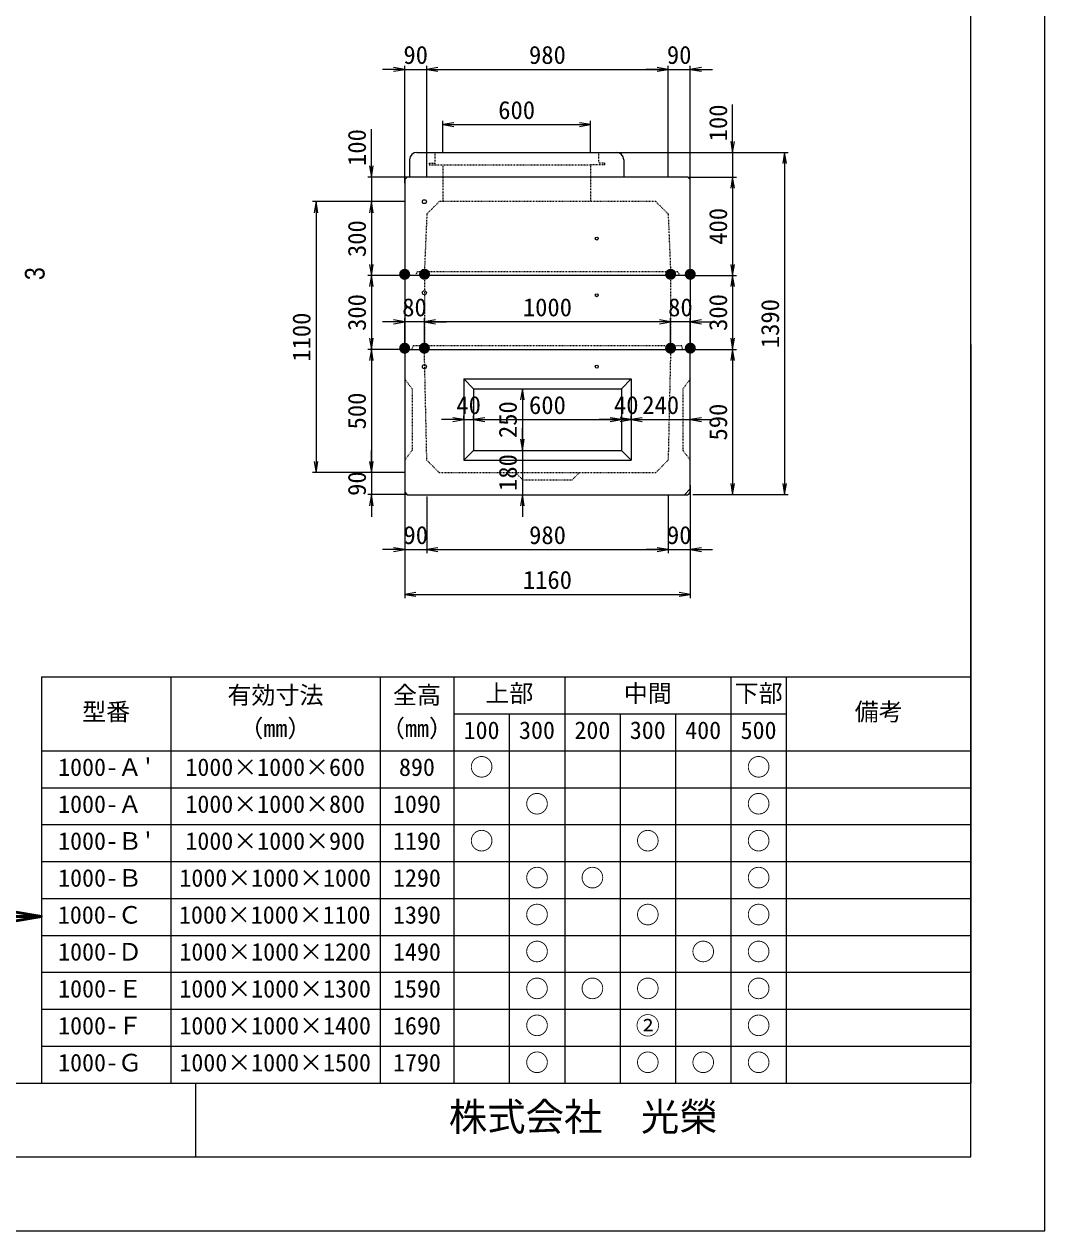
# Model space of a CAD drawing. Units: millimetres, scale not verified. Extents: x -210 to 210, y -148 to 148.
# Drawn here: x 71.8 to 210, y -148.5 to 14.9 of the extents above; entities that cross this region are included whole.
import ezdxf
from ezdxf.enums import TextEntityAlignment as Align

# ---------------------------------------------------------------- set-up
doc = ezdxf.new("R2010")
doc.units = ezdxf.units.MM
doc.linetypes.add('USER2', pattern=[4.7625, 3.175, -1.5875])
doc.layers.add('0-0', color=7, linetype='Continuous')
for name, color, linetype, lineweight in [('0-1_0', 9, 'Continuous', 25), ('0-2_dims', 2, 'Continuous', 13), ('0-3_pen1実線', 4, 'Continuous', 13), ('0-4_pen2実線', 3, 'Continuous', 13), ('0-5_pen3実線', 7, 'Continuous', 25), ('0-6_pen4実線', 6, 'Continuous', 25), ('0-8_pen2破線', 3, 'USER2', 25), ('0-9_鉄筋１', 7, 'Continuous', 50), ('0-B_draw', 7, 'Continuous', 13)]:
    doc.layers.add(name, color=color, linetype=linetype, lineweight=lineweight)
doc.styles.add('ＭＳ ゴシック', font='')
doc.styles.add('ＭＳ Ｐゴシック', font='')
doc.styles.get('ＭＳ ゴシック').set_extended_font_data('MS Gothic')
doc.styles.get('ＭＳ Ｐゴシック').set_extended_font_data('MS PGothic')

# ---------------------------------------------------------------- blocks, each defined once
blk = doc.blocks.new('部分図 1')
at = {"layer": '0-1_0'}
blk.add_lwpolyline([(0, 0), (12600, 0), (12600, 8910), (0, 8910)], close=True, dxfattribs=at)
at = {"layer": '0-2_dims', "lineweight": 18}
for p, q in [((11332, 4380), (11332, 4575)), ((9865, 4280), (9865, 4475)), ((10155, 4380.5), (10155, 4508)), ((10155, 4493), (10755, 4493)), ((10755, 4380.5), (10755, 4508)), ((10860.5, 4380), (11347, 4380)), ((10861, 4380), (11558, 4380)), ((11332, 4380), (11332, 4280)), ((11543, 4380), (11543, 2990)), ((10019.5, 4280), (9850, 4280)), ((9865, 4280), (9865, 4180)), ((11150.5, 4280), (11347, 4280)), ((11150.5, 4280), (11347, 4280)), ((11332, 4280), (11332, 4190)), ((11332, 4280), (11332, 3880)), ((9999, 4180), (9625, 4180)), ((9640, 4180), (9640, 3080)), ((9999.5, 4180), (9850, 4180)), ((9999.5, 4180), (9850, 4180)), ((9865, 4180), (9865, 4090)), ((9865, 4180), (9865, 3880)), ((9999.5, 3880), (9850, 3880)), ((9999.5, 3880), (9850, 3880)), ((9865, 3880), (9865, 3580)), ((11160.5, 3880), (11347, 3880)), ((11160.5, 3880), (11347, 3880)), ((11332, 3880), (11332, 3580)), ((10000.02, 3691.9), (9910.02, 3691.9)), ((10000.02, 3578.62), (10000.02, 3706.9)), ((10080.02, 3691.9), (10000.02, 3691.9)), ((10080.02, 3580.4), (10080.02, 3706.9)), ((10080.02, 3580.4), (10080.02, 3706.9)), ((11080.02, 3691.9), (10080.02, 3691.9)), ((10080.02, 3691.9), (10170.02, 3691.9)), ((11080.02, 3691.9), (10990.02, 3691.9)), ((11080.02, 3580.4), (11080.02, 3706.9)), ((11080.02, 3580.4), (11080.02, 3706.9)), ((11160.02, 3691.9), (11080.02, 3691.9)), ((11160.02, 3580.4), (11160.02, 3706.9)), ((11160.02, 3691.9), (11250.02, 3691.9)), ((9999.5, 3580), (9850, 3580)), ((9999.5, 3580), (9850, 3580)), ((9865, 3580), (9865, 3080)), ((11160.5, 3580), (11347, 3580)), ((11161, 3580), (11347, 3580)), ((11332, 3580), (11332, 2990)), ((10450.52, 3419.9), (10493.02, 3419.9)), ((10478.02, 3419.9), (10478.02, 3169.9)), ((10240.02, 3294.9), (10150.02, 3294.9)), ((10240.02, 3294.9), (10240.02, 3309.9)), ((10240.02, 3294.9), (10280.02, 3294.9)), ((10280.02, 3294.9), (10280.02, 3309.9)), ((10280.02, 3294.9), (10280.02, 3309.9)), ((10280.02, 3294.9), (10370.02, 3294.9)), ((10280.02, 3294.9), (10880.02, 3294.9)), ((10880.02, 3294.9), (10790.02, 3294.9)), ((10920.02, 3294.9), (10830.02, 3294.9)), ((10880.02, 3294.9), (10880.02, 3309.9)), ((10880.02, 3294.9), (10880.02, 3309.9)), ((10880.02, 3294.9), (10920.02, 3294.9)), ((10920.02, 3294.9), (10920.02, 3309.9)), ((10920.02, 3294.9), (10920.02, 3309.9)), ((10920.02, 3294.9), (11010.02, 3294.9)), ((10920.02, 3294.9), (11160.02, 3294.9)), ((11160.02, 3294.9), (11160.02, 3309.9)), ((11160.02, 3294.9), (11250.02, 3294.9)), ((10478.02, 3169.9), (10478.02, 3259.9)), ((9865, 3080), (9865, 3170)), ((10478.02, 3169.9), (10493.02, 3169.9)), ((10478.02, 3169.9), (10493.02, 3169.9)), ((10478.02, 3169.9), (10478.02, 2989.9)), ((9999.5, 3080), (9625, 3080)), ((9999.5, 3080), (9850, 3080)), ((9999.5, 3080), (9850, 3080)), ((9865, 3080), (9865, 2990)), ((10009.5, 2990), (9850, 2990)), ((9865, 2990), (9865, 2900)), ((10000.02, 3019.2), (10000.02, 2751.9)), ((10478.02, 2989.9), (10493.02, 2989.9)), ((10478.02, 2989.9), (10478.02, 2899.9)), ((11160.02, 3028.8), (11160.02, 2751.9)), ((11170.5, 2990), (11347, 2990)), ((11171, 2990), (11558, 2990)), ((10090.32, 2983.2), (10090.32, 2751.9)), ((10090.32, 2982.7), (10090.32, 2751.9)), ((11070.52, 2989.4), (11070.52, 2751.9)), ((11070.52, 2989.4), (11070.52, 2751.9)), ((10000.02, 2926.4), (10000.02, 2569.9)), ((11160.02, 2926.4), (11160.02, 2569.9)), ((10000.02, 2766.9), (9910.02, 2766.9)), ((10000.02, 2766.9), (10090.32, 2766.9)), ((10090.32, 2766.9), (10180.32, 2766.9)), ((10090.32, 2766.9), (11070.52, 2766.9)), ((11070.52, 2766.9), (10980.52, 2766.9)), ((11070.52, 2766.9), (11160.02, 2766.9)), ((11160.02, 2766.9), (11250.02, 2766.9)), ((10000.02, 2584.9), (11160.02, 2584.9))]:
    blk.add_line(p, q, dxfattribs=at)
at = {"layer": '0-2_dims', "lineweight": 50}
blk.add_line((8525, 1277), (8235, 1277), dxfattribs=at)
at = {"layer": '0-2_dims', "lineweight": 18}
for points in [[(10200, 4500.5), (10155, 4493), (10200, 4485.5)], [(10710, 4485.5), (10755, 4493), (10710, 4500.5)], [(11324.5, 4425), (11332, 4380), (11339.5, 4425)], [(11550.5, 4335), (11543, 4380), (11535.5, 4335)], [(9857.5, 4325), (9865, 4280), (9872.5, 4325)], [(11339.5, 4235), (11332, 4280), (11324.5, 4235)], [(11339.5, 4235), (11332, 4280), (11324.5, 4235)], [(9647.5, 4135), (9640, 4180), (9632.5, 4135)], [(9872.5, 4135), (9865, 4180), (9857.5, 4135)], [(9872.5, 4135), (9865, 4180), (9857.5, 4135)], [(9857.5, 3925), (9865, 3880), (9872.5, 3925)], [(11324.5, 3925), (11332, 3880), (11339.5, 3925)], [(9872.5, 3835), (9865, 3880), (9857.5, 3835)], [(11339.5, 3835), (11332, 3880), (11324.5, 3835)], [(9955.02, 3684.4), (10000.02, 3691.9), (9955.02, 3699.4)], [(10125.02, 3699.4), (10080.02, 3691.9), (10125.02, 3684.4)], [(10125.02, 3699.4), (10080.02, 3691.9), (10125.02, 3684.4)], [(11035.02, 3684.4), (11080.02, 3691.9), (11035.02, 3699.4)], [(11035.02, 3684.4), (11080.02, 3691.9), (11035.02, 3699.4)], [(11205.02, 3699.4), (11160.02, 3691.9), (11205.02, 3684.4)], [(9857.5, 3625), (9865, 3580), (9872.5, 3625)], [(9872.5, 3535), (9865, 3580), (9857.5, 3535)], [(11324.5, 3625), (11332, 3580), (11339.5, 3625)], [(11339.5, 3535), (11332, 3580), (11324.5, 3535)], [(10485.52, 3374.9), (10478.02, 3419.9), (10470.52, 3374.9)], [(10195.02, 3287.4), (10240.02, 3294.9), (10195.02, 3302.4)], [(10325.02, 3302.4), (10280.02, 3294.9), (10325.02, 3287.4)], [(10325.02, 3302.4), (10280.02, 3294.9), (10325.02, 3287.4)], [(10835.02, 3287.4), (10880.02, 3294.9), (10835.02, 3302.4)], [(10835.02, 3287.4), (10880.02, 3294.9), (10835.02, 3302.4)], [(10875.02, 3287.4), (10920.02, 3294.9), (10875.02, 3302.4)], [(10965.02, 3302.4), (10920.02, 3294.9), (10965.02, 3287.4)], [(11205.02, 3302.4), (11160.02, 3294.9), (11205.02, 3287.4)], [(10470.52, 3214.9), (10478.02, 3169.9), (10485.52, 3214.9)], [(10470.52, 3214.9), (10478.02, 3169.9), (10485.52, 3214.9)], [(9632.5, 3125), (9640, 3080), (9647.5, 3125)], [(9857.5, 3125), (9865, 3080), (9872.5, 3125)], [(9857.5, 3125), (9865, 3080), (9872.5, 3125)], [(9872.5, 2945), (9865, 2990), (9857.5, 2945)], [(10485.52, 2944.9), (10478.02, 2989.9), (10470.52, 2944.9)], [(11324.5, 3035), (11332, 2990), (11339.5, 3035)], [(11535.5, 3035), (11543, 2990), (11550.5, 3035)], [(9955.02, 2759.4), (10000.02, 2766.9), (9955.02, 2774.4)], [(10135.32, 2774.4), (10090.32, 2766.9), (10135.32, 2759.4)], [(10135.32, 2774.4), (10090.32, 2766.9), (10135.32, 2759.4)], [(11025.52, 2759.4), (11070.52, 2766.9), (11025.52, 2774.4)], [(11025.52, 2759.4), (11070.52, 2766.9), (11025.52, 2774.4)], [(11205.02, 2774.4), (11160.02, 2766.9), (11205.02, 2759.4)], [(10045.02, 2592.4), (10000.02, 2584.9), (10045.02, 2577.4)], [(11115.02, 2577.4), (11160.02, 2584.9), (11115.02, 2592.4)]]:
    blk.add_lwpolyline(points, dxfattribs=at)
at = {"layer": '0-2_dims', "lineweight": 50}
blk.add_lwpolyline([(8405, 1257), (8525, 1277), (8405, 1297)], dxfattribs=at)
at = {"layer": '0-3_pen1実線'}
for p, q in [((10755, 4327.02), (10757.98, 4330)), ((11136.58, 2989.9), (11160.02, 3013.35))]:
    blk.add_line(p, q, dxfattribs=at)
at = {"layer": '0-4_pen2実線'}
blk.add_line((10811, 4336), (10811, 4330), dxfattribs=at)
for centre, radius in [((10080, 4180), 8), ((10780, 4030), 6), ((10080, 3810), 8), ((10780, 3800), 6), ((10080.02, 3509.9), 8), ((10780.02, 3509.9), 6)]:
    blk.add_circle(centre, radius, dxfattribs=at)
at = {"layer": '0-5_pen3実線'}
for p, q in [((10050, 4380), (10860, 4380)), ((10020, 4350), (10020, 4280)), ((10890, 4350), (10890, 4280)), ((11150, 4280), (10010, 4280)), ((11160, 4270), (11150, 4280)), ((11160, 3880), (11160, 4270)), ((10000, 3880), (10000, 3580)), ((11160, 3880), (10000, 3880)), ((11160, 3880), (11160, 3580)), ((10000, 3580), (11160, 3580)), ((11160.02, 2999.9), (11160.02, 3579.9)), ((10580.02, 3459.9), (10920.02, 3459.9)), ((10920.02, 3459.9), (10880.02, 3419.9)), ((10920.02, 3459.9), (10920.02, 3129.9)), ((10580.02, 3169.9), (10880.02, 3169.9)), ((10880.02, 3169.9), (10920.02, 3129.9)), ((10240.02, 3129.9), (10920.02, 3129.9)), ((10010.02, 2989.9), (11150.02, 2989.9)), ((11160.02, 2999.9), (11150.02, 2989.9)), ((9050, 2250), (9050, 600)), ((9900, 2250), (9900, 600)), ((10200, 2250), (10200, 600)), ((10650, 2250), (10650, 600)), ((11325, 2250), (11325, 600)), ((11550, 2250), (11550, 600)), ((10200, 2100), (11550, 2100)), ((10425, 2100), (10425, 600)), ((10875, 2100), (10875, 600)), ((11100, 2100), (11100, 600)), ((8525, 1950), (12300, 1950)), ((8525, 1800), (12300, 1800)), ((8525, 1650), (12300, 1650)), ((8525, 1500), (12300, 1500)), ((8525, 1350), (12300, 1350)), ((8525, 1200), (12300, 1200)), ((8525, 1050), (12300, 1050)), ((8525, 900), (12300, 900)), ((8525, 750), (12300, 750))]:
    blk.add_line(p, q, dxfattribs=at)
for points in [[(10000.02, 3579.9), (10000.02, 2999.9), (10010.02, 2989.9)], [(10580.02, 3419.9), (10880.02, 3419.9), (10880.02, 3169.9)]]:
    blk.add_lwpolyline(points, dxfattribs=at)
for centre, start, end in [((10050, 4350), 90, 180), ((10860, 4350), 0, 90)]:
    blk.add_arc(centre, 30, start, end, dxfattribs=at)
at = {"layer": '0-6_pen4実線'}
for p, q in [((12300, 3600), (12300, 2100)), ((8525, 2250), (12300, 2250)), ((8525, 2250), (8525, 600)), ((12300, 2100), (12300, 600)), ((300, 600), (12300, 600)), ((9150, 600), (9150, 300))]:
    blk.add_line(p, q, dxfattribs=at)
blk.add_lwpolyline([(300, 300), (12300, 300), (12300, 8610), (300, 8610)], close=True, dxfattribs=at)
at = {"layer": '0-8_pen2破線'}
for p, q in [((10123, 4380), (10123, 4330)), ((10787, 4380), (10787, 4336)), ((10099, 4336), (10123, 4336)), ((10155, 4330), (10155, 4280)), ((10811, 4330), (10755, 4330)), ((10755, 4330), (10755, 4280)), ((10811, 4336), (10787, 4336)), ((10155, 4280), (10155, 4180)), ((10755, 4280), (10755, 4180)), ((10090, 4130), (10140, 4180)), ((11020, 4180), (11070, 4130)), ((10090, 4130), (10080, 3895)), ((11070, 4130), (11080, 3895)), ((10050, 3895), (10045, 3880)), ((10580, 3895), (10050, 3895)), ((10080, 3880), (10080, 3595)), ((11110, 3895), (10580, 3895)), ((11080, 3880), (11080, 3595)), ((11110, 3895), (11115, 3880)), ((10030, 3580), (10035, 3595)), ((10580, 3595), (10035, 3595)), ((10090.02, 3129.9), (10080.02, 3579.9)), ((11125, 3595), (10580, 3595)), ((11080.02, 3579.9), (11070.02, 3129.9)), ((11130, 3580), (11125, 3595)), ((11160.02, 3459.9), (11130.02, 3419.9)), ((11130.02, 3419.9), (11130.02, 3169.9)), ((11130.02, 3169.9), (11160.02, 3129.9)), ((10140.02, 3079.9), (10090.02, 3129.9)), ((11070.02, 3129.9), (11020.02, 3079.9)), ((10140.02, 3079.9), (11020.02, 3079.9)), ((10480.02, 3049.9), (10450.02, 3079.9))]:
    blk.add_line(p, q, dxfattribs=at)
for points in [[(10099, 4336), (10099, 4330), (10755, 4330)], [(11020, 4180), (10580, 4180), (10140, 4180)], [(10000.02, 3459.9), (10030.02, 3419.9), (10030.02, 3169.9), (10000.02, 3129.9)], [(10480.02, 3049.9), (10680.02, 3049.9), (10710.02, 3079.9)]]:
    blk.add_lwpolyline(points, dxfattribs=at)
at = {"layer": '0-9_鉄筋１', "lineweight": 13}
for p, q in [((10000, 4717), (9910, 4717)), ((10000, 4254.8), (10000, 4732)), ((10000, 4717), (10089.9, 4717)), ((10089.9, 4280.5), (10089.9, 4732)), ((10089.9, 4280.5), (10089.9, 4732)), ((10089.9, 4717), (10179.9, 4717)), ((10089.9, 4717), (11070, 4717)), ((11070, 4717), (10980, 4717)), ((11070, 4280.5), (11070, 4732)), ((11070, 4280.5), (11070, 4732)), ((11070, 4717), (11160, 4717)), ((11160, 4230.5), (11160, 4732)), ((11160, 4717), (11250, 4717))]:
    blk.add_line(p, q, dxfattribs=at)
for points in [[(9955, 4709.5), (10000, 4717), (9955, 4724.5)], [(10134.9, 4724.5), (10089.9, 4717), (10134.9, 4709.5)], [(10134.9, 4724.5), (10089.9, 4717), (10134.9, 4709.5)], [(11025, 4709.5), (11070, 4717), (11025, 4724.5)], [(11025, 4709.5), (11070, 4717), (11025, 4724.5)], [(11205, 4724.5), (11160, 4717), (11205, 4709.5)]]:
    blk.add_lwpolyline(points, dxfattribs=at)
at = {"layer": '0-B_draw'}
for p, q in [((10000, 4270), (10010, 4280)), ((10000, 4270), (10000, 3880)), ((10240.02, 3459.9), (10240.02, 3129.9)), ((10240.02, 3459.9), (10280.02, 3419.9)), ((10240.02, 3459.9), (10580.02, 3459.9)), ((10280.02, 3419.9), (10280.02, 3169.9)), ((10280.02, 3419.9), (10580.02, 3419.9)), ((10280.02, 3169.9), (10240.02, 3129.9)), ((10280.02, 3169.9), (10580.02, 3169.9))]:
    blk.add_line(p, q, dxfattribs=at)
at = {"layer": '0-2_dims', "color": 7, "style": 'ＭＳ ゴシック'}
for s, p in [('600', (10380, 4493.5)), ('80', (9990.02, 3692.4)), ('1000', (10480.02, 3692.4)), ('80', (11070.02, 3692.4)), ('40', (10210.02, 3295.4)), ('600', (10505.02, 3295.4)), ('40', (10850.02, 3295.4)), ('240', (10965.02, 3295.4)), ('90', (9995.17, 2767.4)), ('980', (10505.42, 2767.4)), ('90', (11065.27, 2767.4)), ('1160', (10480.02, 2585.4))]:
    blk.add_text(s, height=73.31, dxfattribs=at).set_placement(p, align=Align.BOTTOM_LEFT)
for s, p in [('100', (11331.5, 4425)), ('100', (9864.5, 4325)), ('400', (11331.5, 4005)), ('300', (9864.5, 3955)), ('300', (9864.5, 3655)), ('300', (11331.5, 3655)), ('1390', (11542.5, 3585)), ('1100', (9639.5, 3530)), ('500', (9864.5, 3255)), ('250', (10477.52, 3219.9)), ('590', (11331.5, 3210)), ('180', (10477.52, 3004.9)), ('90', (9864.5, 2985))]:
    blk.add_text(s, height=73.31, rotation=90, dxfattribs=at).set_placement(p, align=Align.BOTTOM_LEFT)
at = {"layer": '0-2_dims', "color": 7, "style": 'ＭＳ Ｐゴシック', "width": 0.9}
blk.add_text('3', height=79.98, rotation=90, dxfattribs=at).set_placement((8561.68, 3861.22), align=Align.BOTTOM_LEFT)
at = {"layer": '0-2_dims', "color": 1, "style": 'ＭＳ ゴシック'}
for p in [(9975, 3855), (10055.7, 3855.1), (11055.2, 3855), (11134.86, 3855.01)]:
    blk.add_text('●', height=36.66, dxfattribs=at).set_placement(p, align=Align.BOTTOM_LEFT)
at = {"layer": '0-2_dims', "style": 'ＭＳ ゴシック'}
for p in [(9975.02, 3554.86), (10055.02, 3554.9), (11055.01, 3554.86), (11135.02, 3554.9)]:
    blk.add_text('●', height=36.66, dxfattribs=at).set_placement(p, align=Align.BOTTOM_LEFT)
at = {"layer": '0-5_pen3実線', "style": 'ＭＳ ゴシック'}
for s, height, p in [('有効寸法', 71.47, (9280.03, 2118.76)), ('全高', 71.47, (9952.52, 2118.76)), ('上部', 71.51, (10327.46, 2126.23)), ('中間', 71.46, (10890.02, 2126.26)), ('下部', 71.52, (11339.95, 2126.23)), ('型番', 71.47, (8690.02, 2051.26)), ('備考', 71.45, (11827.54, 2051.27)), ('（mm）', 71.49, (9328.73, 1983.74)), ('（mm）', 71.49, (9903.73, 1983.74)), ('100', 71.47, (10239.39, 1976.26)), ('300', 71.47, (10464.39, 1976.26)), ('200', 71.47, (10689.39, 1976.26)), ('300', 71.47, (10914.39, 1976.26)), ('400', 71.46, (11139.4, 1976.27)), ('500', 71.47, (11364.39, 1976.26)), ("1000-Ａ'", 71.47, (8592.52, 1826.26)), ('1000×1000×600', 71.48, (9109.39, 1826.25)), ('890', 71.47, (9976.89, 1826.26)), ('○', 71.37, (10263.83, 1826.33)), ('○', 71.37, (11388.83, 1826.33)), ('1000-Ａ ', 71.47, (8592.54, 1676.26)), ('1000×1000×800', 71.48, (9109.39, 1676.25)), ('1090', 71.47, (9952.51, 1676.26)), ('○', 71.37, (10488.83, 1676.33)), ('○', 71.37, (11388.83, 1676.33)), ("1000-Ｂ'", 71.47, (8592.52, 1526.26)), ('1000×1000×900', 71.48, (9109.39, 1526.25)), ('1190', 71.47, (9952.51, 1526.26)), ('○', 71.37, (10263.83, 1526.33)), ('○', 71.37, (10938.83, 1526.33)), ('○', 71.37, (11388.83, 1526.33)), ('○', 71.37, (10488.83, 1376.33)), ('○', 71.37, (10713.83, 1376.33)), ('○', 71.37, (11388.83, 1376.33)), ('1000-Ｂ ', 71.47, (8592.54, 1376.26)), ('1000×1000×1000', 71.48, (9085.01, 1376.25)), ('1290', 71.47, (9952.51, 1376.26)), ('○', 71.37, (10488.83, 1226.33)), ('○', 71.37, (10938.83, 1226.33)), ('○', 71.37, (11388.83, 1226.33)), ('1000-Ｃ ', 71.47, (8591.71, 1226.26)), ('1000×1000×1100', 71.48, (9083.34, 1226.25)), ('1390', 71.47, (9952.51, 1226.26)), ('○', 71.37, (10488.83, 1076.33)), ('○', 71.37, (11163.83, 1076.33)), ('○', 71.37, (11388.83, 1076.33)), ('1000-Ｄ ', 71.47, (8592.53, 1076.26)), ('1000×1000×1200', 71.48, (9085.01, 1076.25)), ('1490', 71.47, (9952.51, 1076.26)), ('1000-Ｅ ', 71.47, (8592.52, 926.26)), ('1000×1000×1300', 71.48, (9085.01, 926.25)), ('1590', 71.47, (9952.51, 926.26)), ('○', 71.37, (10488.83, 926.33)), ('○', 71.37, (10713.83, 926.33)), ('○', 71.37, (10938.83, 926.33)), ('○', 71.37, (11388.83, 926.33)), ('1000-Ｆ ', 71.46, (8592.56, 776.27)), ('1000×1000×1400', 71.48, (9085.01, 776.25)), ('1690', 71.47, (9952.51, 776.26)), ('○', 71.37, (10488.83, 776.33)), ('②', 71.47, (10938.76, 776.26)), ('○', 71.37, (11388.83, 776.33)), ('1000-Ｇ ', 71.47, (8592.52, 626.26)), ('1000×1000×1500', 71.48, (9085.01, 626.25)), ('1790', 71.47, (9952.51, 626.26)), ('○', 71.37, (10488.83, 626.33)), ('○', 71.37, (10938.83, 626.33)), ('○', 71.37, (11163.83, 626.33)), ('○', 71.37, (11388.83, 626.33)), ('株式会社\u3000光榮', 114.4, (10179.07, 372.01))]:
    blk.add_text(s, height=height, dxfattribs=at).set_placement(p, align=Align.BOTTOM_LEFT)
at = {"layer": '0-9_鉄筋１', "style": 'ＭＳ ゴシック'}
for s, p in [('90', (9994.95, 4717.5)), ('980', (10504.95, 4717.5)), ('90', (11065, 4717.5))]:
    blk.add_text(s, height=73.31, dxfattribs=at).set_placement(p, align=Align.BOTTOM_LEFT)

msp = doc.modelspace()

# ---------------------------------------------------------------- block references
at = {"layer": '0-0', "xscale": 0.0333333, "yscale": 0.0333333}
msp.add_blockref('部分図 1', (-210, -148.5), dxfattribs=at)

doc.saveas('drawing.dxf')
